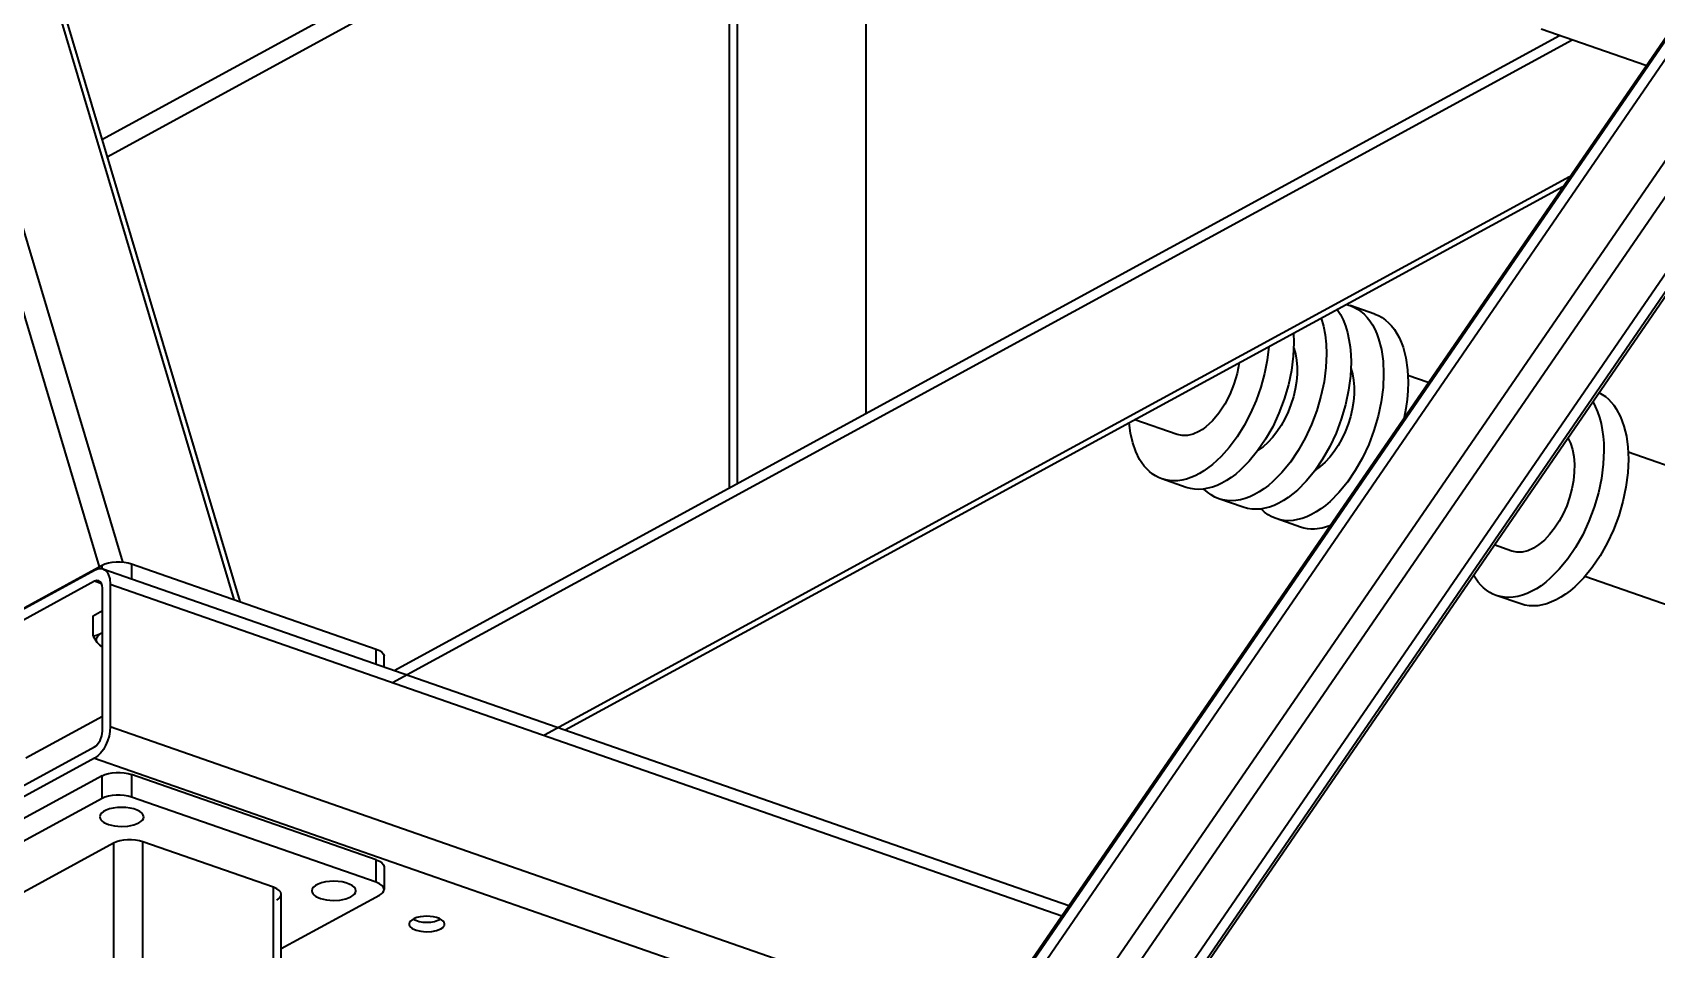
# Model space of a CAD drawing. Header units: millimetres. Extents: x 0 to 594, y 0 to 420.
# Drawn here: x 220.96 to 236.51, y 323.2 to 331.98 of the extents above; entities that cross this region are included whole.
import ezdxf

# ---------------------------------------------------------------- set-up
doc = ezdxf.new("R2010")
doc.units = ezdxf.units.MM

msp = doc.modelspace()

# ---------------------------------------------------------------- linework, layer by layer
at = {"color": 1, "lineweight": 35}
for p, q in [((217.936, 339.155), (221.603, 326.865)), ((218.19, 339.094), (221.825, 326.911)), ((219.424, 338.174), (222.892, 326.552)), ((219.504, 338.075), (222.948, 326.532)), ((227.636, 327.622), (227.636, 335.242)), ((227.711, 335.283), (227.711, 327.663)), ((228.945, 328.335), (228.945, 334.673)), ((221.629, 330.955), (227.636, 334.227)), ((221.678, 330.79), (227.636, 334.036)), ((221.984, 310.667), (236.874, 332.341)), ((236.884, 332.323), (221.994, 310.65)), ((222.072, 310.59), (236.962, 332.264)), ((222.611, 310.402), (237.501, 332.076)), ((222.767, 310.283), (237.657, 331.957)), ((224.411, 325.758), (235.702, 331.908)), ((224.425, 325.873), (235.581, 331.95)), ((236.408, 331.662), (235.406, 332.011)), ((222.997, 309.883), (237.888, 331.557)), ((223.075, 309.824), (237.966, 331.498)), ((223.098, 309.816), (237.989, 331.489)), ((235.676, 330.596), (225.864, 325.252)), ((226.062, 325.303), (235.613, 330.505)), ((233.3, 329.245), (233.322, 329.168)), ((233.452, 329.328), (233.483, 329.28)), ((233.483, 329.28), (233.509, 329.228)), ((233.509, 329.228), (233.532, 329.17)), ((233.541, 329.376), (233.578, 329.365)), ((233.578, 329.365), (233.613, 329.351)), ((233.812, 329.284), (233.578, 329.365)), ((233.613, 329.351), (233.648, 329.332)), ((233.648, 329.332), (233.68, 329.309)), ((233.68, 329.309), (233.71, 329.282)), ((233.71, 329.282), (233.739, 329.252)), ((233.739, 329.252), (233.766, 329.218)), ((233.812, 329.284), (233.848, 329.269)), ((233.848, 329.269), (233.882, 329.25)), ((233.882, 329.25), (233.914, 329.227)), ((233.914, 329.227), (233.945, 329.201)), ((233.035, 329.101), (233.038, 329.012)), ((233.322, 329.168), (233.338, 329.085)), ((233.338, 329.085), (233.347, 328.996)), ((233.532, 329.17), (233.551, 329.108)), ((233.551, 329.108), (233.565, 329.041)), ((233.766, 329.218), (233.79, 329.18)), ((233.79, 329.18), (233.812, 329.139)), ((233.812, 329.139), (233.831, 329.095)), ((233.831, 329.095), (233.849, 329.048)), ((233.945, 329.201), (233.973, 329.17)), ((233.973, 329.17), (234, 329.136)), ((234, 329.136), (234.024, 329.099)), ((234.024, 329.099), (234.046, 329.058)), ((232.799, 328.972), (232.783, 328.844)), ((233.038, 329.012), (233.032, 328.88)), ((233.037, 328.958), (233.053, 328.902)), ((233.347, 328.996), (233.35, 328.904)), ((233.565, 329.041), (233.576, 328.971)), ((233.576, 328.971), (233.583, 328.898)), ((233.849, 329.048), (233.875, 328.945)), ((233.875, 328.945), (233.892, 328.833)), ((234.046, 329.058), (234.066, 329.014)), ((234.066, 329.014), (234.083, 328.966)), ((234.083, 328.966), (234.11, 328.864)), ((232.514, 328.817), (232.494, 328.714)), ((232.783, 328.844), (232.757, 328.714)), ((233.032, 328.88), (233.014, 328.744)), ((233.053, 328.902), (233.064, 328.842)), ((233.064, 328.842), (233.069, 328.777)), ((233.069, 328.777), (233.068, 328.708)), ((233.344, 328.772), (233.327, 328.635)), ((233.35, 328.904), (233.344, 328.772)), ((233.585, 328.822), (233.579, 328.69)), ((233.583, 328.898), (233.585, 328.822)), ((233.584, 328.767), (233.6, 328.712)), ((233.892, 328.833), (233.897, 328.713)), ((234.11, 328.864), (234.126, 328.751)), ((232.464, 328.612), (232.424, 328.513)), ((232.494, 328.714), (232.464, 328.612)), ((232.757, 328.714), (232.722, 328.584)), ((232.985, 328.606), (232.945, 328.469)), ((233.014, 328.744), (232.985, 328.606)), ((233.062, 328.637), (233.05, 328.565)), ((233.068, 328.708), (233.062, 328.637)), ((233.327, 328.635), (233.297, 328.497)), ((233.579, 328.69), (233.561, 328.554)), ((233.6, 328.712), (233.61, 328.651)), ((233.61, 328.651), (233.615, 328.586)), ((233.897, 328.713), (233.891, 328.581)), ((234.126, 328.751), (234.131, 328.631)), ((234.131, 328.631), (234.129, 328.549)), ((234.324, 328.629), (234.13, 328.696)), ((232.424, 328.513), (232.376, 328.42)), ((232.677, 328.457), (232.623, 328.334)), ((232.722, 328.584), (232.677, 328.457)), ((232.945, 328.469), (232.895, 328.335)), ((233.033, 328.492), (233.01, 328.419)), ((233.05, 328.565), (233.033, 328.492)), ((233.297, 328.497), (233.257, 328.36)), ((233.561, 328.554), (233.532, 328.416)), ((233.608, 328.447), (233.597, 328.374)), ((233.615, 328.518), (233.608, 328.447)), ((233.615, 328.586), (233.615, 328.518)), ((233.891, 328.581), (233.873, 328.445)), ((234.122, 328.466), (234.11, 328.38)), ((234.129, 328.549), (234.122, 328.466)), ((235.898, 328.446), (235.923, 328.399)), ((235.958, 328.533), (235.99, 328.515)), ((235.99, 328.515), (236.02, 328.494)), ((236.02, 328.494), (236.049, 328.47)), ((236.049, 328.47), (236.076, 328.442)), ((232.321, 328.336), (232.26, 328.263)), ((232.376, 328.42), (232.321, 328.336)), ((232.623, 328.334), (232.562, 328.217)), ((232.895, 328.335), (232.835, 328.206)), ((232.983, 328.349), (232.951, 328.281)), ((233.01, 328.419), (232.983, 328.349)), ((233.257, 328.36), (233.207, 328.226)), ((233.532, 328.416), (233.492, 328.279)), ((233.579, 328.301), (233.557, 328.229)), ((233.597, 328.374), (233.579, 328.301)), ((233.844, 328.307), (233.804, 328.17)), ((233.873, 328.445), (233.844, 328.307)), ((234.11, 328.38), (234.094, 328.294)), ((235.923, 328.399), (235.944, 328.349)), ((235.944, 328.349), (235.963, 328.295)), ((235.963, 328.295), (235.978, 328.237)), ((236.076, 328.442), (236.101, 328.411)), ((236.101, 328.411), (236.124, 328.377)), ((236.124, 328.377), (236.165, 328.3)), ((236.165, 328.3), (236.197, 328.212)), ((231.473, 328.143), (231.46, 328.242)), ((231.495, 328.051), (231.473, 328.143)), ((231.922, 328.132), (231.516, 328.273)), ((232.075, 328.135), (232.021, 328.123)), ((232.129, 328.16), (232.075, 328.135)), ((232.162, 328.18), (232.129, 328.16)), ((232.196, 328.204), (232.162, 328.18)), ((232.26, 328.263), (232.196, 328.204)), ((232.562, 328.217), (232.494, 328.108)), ((232.835, 328.206), (232.767, 328.085)), ((232.876, 328.157), (232.834, 328.103)), ((232.915, 328.217), (232.876, 328.157)), ((232.951, 328.281), (232.915, 328.217)), ((233.207, 328.226), (233.147, 328.097)), ((233.441, 328.144), (233.381, 328.016)), ((233.492, 328.279), (233.441, 328.144)), ((233.529, 328.158), (233.498, 328.09)), ((233.557, 328.229), (233.529, 328.158)), ((233.804, 328.17), (233.754, 328.036)), ((235.978, 328.237), (235.99, 328.177)), ((235.99, 328.177), (235.998, 328.113)), ((236.197, 328.212), (236.221, 328.115)), ((231.524, 327.967), (231.495, 328.051)), ((231.97, 328.121), (231.922, 328.132)), ((232.021, 328.123), (231.97, 328.121)), ((232.42, 328.008), (232.342, 327.92)), ((232.494, 328.108), (232.42, 328.008)), ((232.767, 328.085), (232.691, 327.974)), ((232.744, 328.014), (232.697, 327.981)), ((232.79, 328.055), (232.744, 328.014)), ((232.834, 328.103), (232.79, 328.055)), ((233.147, 328.097), (233.079, 327.977)), ((233.381, 328.016), (233.313, 327.895)), ((233.462, 328.026), (233.423, 327.967)), ((233.498, 328.09), (233.462, 328.026)), ((233.754, 328.036), (233.694, 327.907)), ((235.66, 328.1), (235.686, 328.048)), ((235.686, 328.048), (235.706, 327.987)), ((235.706, 327.987), (235.718, 327.92)), ((235.998, 328.113), (236.004, 328.047)), ((236.004, 328.047), (236.005, 327.978)), ((236.221, 328.115), (236.235, 328.009)), ((236.235, 328.009), (236.24, 327.896)), ((231.561, 327.893), (231.524, 327.967)), ((231.605, 327.829), (231.561, 327.893)), ((231.656, 327.776), (231.605, 327.829)), ((232.26, 327.845), (232.177, 327.783)), ((232.342, 327.92), (232.26, 327.845)), ((232.61, 327.875), (232.525, 327.789)), ((232.691, 327.974), (232.61, 327.875)), ((233.004, 327.865), (232.923, 327.766)), ((233.079, 327.977), (233.004, 327.865)), ((233.313, 327.895), (233.238, 327.784)), ((233.29, 327.824), (233.243, 327.791)), ((233.336, 327.865), (233.29, 327.824)), ((233.381, 327.913), (233.336, 327.865)), ((233.423, 327.967), (233.381, 327.913)), ((233.694, 327.907), (233.626, 327.786)), ((235.718, 327.92), (235.724, 327.848)), ((235.724, 327.848), (235.722, 327.771)), ((235.999, 327.846), (235.982, 327.71)), ((236.005, 327.978), (235.999, 327.846)), ((236.24, 327.896), (236.234, 327.764)), ((237.646, 327.47), (236.238, 327.961)), ((231.683, 327.754), (231.656, 327.776)), ((231.712, 327.735), (231.683, 327.754)), ((231.742, 327.72), (231.712, 327.735)), ((231.774, 327.707), (231.742, 327.72)), ((231.81, 327.696), (231.774, 327.707)), ((232.008, 327.625), (231.774, 327.707)), ((231.848, 327.69), (231.81, 327.696)), ((231.887, 327.687), (231.848, 327.69)), ((231.927, 327.689), (231.887, 327.687)), ((231.967, 327.695), (231.927, 327.689)), ((232.009, 327.705), (231.967, 327.695)), ((232.05, 327.718), (232.009, 327.705)), ((232.092, 327.736), (232.05, 327.718)), ((232.135, 327.758), (232.092, 327.736)), ((232.177, 327.783), (232.135, 327.758)), ((232.392, 327.69), (232.347, 327.665)), ((232.437, 327.719), (232.392, 327.69)), ((232.481, 327.752), (232.437, 327.719)), ((232.525, 327.789), (232.481, 327.752)), ((232.838, 327.681), (232.794, 327.643)), ((232.923, 327.766), (232.838, 327.681)), ((233.157, 327.685), (233.072, 327.599)), ((233.238, 327.784), (233.157, 327.685)), ((233.55, 327.675), (233.469, 327.576)), ((233.626, 327.786), (233.55, 327.675)), ((235.714, 327.691), (235.699, 327.61)), ((235.722, 327.771), (235.714, 327.691)), ((235.982, 327.71), (235.952, 327.572)), ((236.234, 327.764), (236.216, 327.628)), ((232.047, 327.614), (232.008, 327.625)), ((232.087, 327.608), (232.047, 327.614)), ((232.128, 327.606), (232.087, 327.608)), ((232.171, 327.608), (232.128, 327.606)), ((232.214, 327.616), (232.171, 327.608)), ((232.21, 327.579), (232.177, 327.609)), ((232.245, 327.553), (232.21, 327.579)), ((232.258, 327.628), (232.214, 327.616)), ((232.282, 327.532), (232.245, 327.553)), ((232.303, 327.644), (232.258, 327.628)), ((232.32, 327.516), (232.282, 327.532)), ((232.347, 327.665), (232.303, 327.644)), ((232.359, 327.505), (232.32, 327.516)), ((232.554, 327.435), (232.32, 327.516)), ((232.571, 327.519), (232.527, 327.507)), ((232.615, 327.535), (232.571, 327.519)), ((232.66, 327.556), (232.615, 327.535)), ((232.705, 327.581), (232.66, 327.556)), ((232.749, 327.61), (232.705, 327.581)), ((232.794, 327.643), (232.749, 327.61)), ((232.984, 327.528), (232.939, 327.499)), ((233.028, 327.562), (232.984, 327.528)), ((233.072, 327.599), (233.028, 327.562)), ((233.469, 327.576), (233.384, 327.49)), ((235.677, 327.529), (235.649, 327.449)), ((235.699, 327.61), (235.677, 327.529)), ((235.952, 327.572), (235.912, 327.435)), ((236.216, 327.628), (236.187, 327.49)), ((232.399, 327.499), (232.359, 327.505)), ((232.441, 327.497), (232.399, 327.499)), ((232.483, 327.5), (232.441, 327.497)), ((232.527, 327.507), (232.483, 327.5)), ((232.593, 327.424), (232.554, 327.435)), ((232.634, 327.417), (232.593, 327.424)), ((232.675, 327.415), (232.634, 327.417)), ((232.718, 327.418), (232.675, 327.415)), ((232.761, 327.425), (232.718, 327.418)), ((232.757, 327.389), (232.724, 327.419)), ((232.791, 327.363), (232.757, 327.389)), ((232.805, 327.437), (232.761, 327.425)), ((232.828, 327.342), (232.791, 327.363)), ((232.849, 327.453), (232.805, 327.437)), ((232.894, 327.474), (232.849, 327.453)), ((232.939, 327.499), (232.894, 327.474)), ((233.206, 327.365), (233.162, 327.344)), ((233.251, 327.39), (233.206, 327.365)), ((233.296, 327.419), (233.251, 327.39)), ((233.34, 327.453), (233.296, 327.419)), ((233.384, 327.49), (233.34, 327.453)), ((235.615, 327.372), (235.576, 327.3)), ((235.649, 327.449), (235.615, 327.372)), ((235.912, 327.435), (235.862, 327.301)), ((236.187, 327.49), (236.147, 327.353)), ((232.867, 327.326), (232.828, 327.342)), ((232.906, 327.315), (232.867, 327.326)), ((233.101, 327.244), (232.867, 327.326)), ((232.946, 327.308), (232.906, 327.315)), ((232.987, 327.306), (232.946, 327.308)), ((233.03, 327.309), (232.987, 327.306)), ((233.073, 327.316), (233.03, 327.309)), ((233.117, 327.328), (233.073, 327.316)), ((233.133, 327.235), (233.101, 327.244)), ((233.162, 327.344), (233.117, 327.328)), ((233.167, 327.228), (233.133, 327.235)), ((233.201, 327.225), (233.167, 327.228)), ((233.236, 327.225), (233.201, 327.225)), ((233.308, 327.235), (233.236, 327.225)), ((233.382, 327.257), (233.308, 327.235)), ((235.532, 327.233), (235.485, 327.173)), ((235.576, 327.3), (235.532, 327.233)), ((235.862, 327.301), (235.802, 327.172)), ((236.096, 327.219), (236.036, 327.09)), ((236.147, 327.353), (236.096, 327.219)), ((235.123, 327.016), (234.956, 327.074)), ((235.383, 327.077), (235.331, 327.044)), ((235.435, 327.121), (235.383, 327.077)), ((235.485, 327.173), (235.435, 327.121)), ((235.734, 327.051), (235.659, 326.94)), ((235.802, 327.172), (235.734, 327.051)), ((236.036, 327.09), (235.968, 326.969)), ((221.631, 326.88), (221.658, 326.892)), ((221.658, 326.892), (221.691, 326.902)), ((221.691, 326.902), (221.727, 326.909)), ((221.727, 326.909), (221.765, 326.912)), ((221.765, 326.912), (221.804, 326.912)), ((221.804, 326.912), (221.843, 326.909)), ((221.843, 326.909), (221.879, 326.903)), ((221.879, 326.903), (221.912, 326.894)), ((221.912, 326.894), (224.255, 326.077)), ((221.912, 326.894), (221.912, 326.749)), ((235.172, 327.005), (235.123, 327.016)), ((235.223, 327.006), (235.172, 327.005)), ((235.276, 327.019), (235.223, 327.006)), ((235.331, 327.044), (235.276, 327.019)), ((235.659, 326.94), (235.578, 326.841)), ((235.968, 326.969), (235.893, 326.858)), ((219.36, 325.636), (221.559, 326.834)), ((219.757, 325.859), (221.631, 326.88)), ((221.559, 326.834), (221.58, 326.843)), ((221.58, 326.843), (221.6, 326.848)), ((221.6, 326.848), (221.62, 326.849)), ((221.62, 326.849), (221.638, 326.845)), ((221.631, 326.847), (221.631, 326.88)), ((221.638, 326.845), (221.654, 326.837)), ((221.638, 326.845), (230.884, 323.622)), ((221.654, 326.837), (221.668, 326.826)), ((221.668, 326.826), (221.68, 326.812)), ((221.68, 326.812), (221.69, 326.795)), ((221.69, 326.795), (221.704, 326.751)), ((221.704, 326.751), (221.709, 326.7)), ((234.802, 326.719), (234.757, 326.786)), ((235.492, 326.755), (235.449, 326.718)), ((235.578, 326.841), (235.492, 326.755)), ((235.812, 326.759), (235.727, 326.673)), ((235.893, 326.858), (235.812, 326.759)), ((237.232, 326.281), (235.823, 326.772)), ((221.559, 326.726), (219.36, 325.528)), ((221.58, 326.733), (221.559, 326.726)), ((221.626, 326.703), (221.559, 326.726)), ((221.599, 326.731), (221.58, 326.733)), ((221.613, 326.722), (221.599, 326.731)), ((221.625, 326.706), (221.613, 326.722)), ((221.632, 326.685), (221.625, 326.706)), ((221.634, 326.659), (221.632, 326.685)), ((221.634, 325.291), (221.634, 326.659)), ((221.709, 326.7), (221.709, 325.332)), ((221.709, 326.7), (230.817, 323.525)), ((234.827, 326.689), (234.802, 326.719)), ((234.854, 326.663), (234.827, 326.689)), ((234.882, 326.64), (234.854, 326.663)), ((234.912, 326.62), (234.882, 326.64)), ((234.943, 326.604), (234.912, 326.62)), ((234.975, 326.591), (234.943, 326.604)), ((235.014, 326.58), (234.975, 326.591)), ((235.209, 326.509), (234.975, 326.591)), ((235.182, 326.581), (235.138, 326.574)), ((235.226, 326.593), (235.182, 326.581)), ((235.27, 326.609), (235.226, 326.593)), ((235.315, 326.63), (235.27, 326.609)), ((235.36, 326.655), (235.315, 326.63)), ((235.404, 326.684), (235.36, 326.655)), ((235.449, 326.718), (235.404, 326.684)), ((235.639, 326.603), (235.594, 326.573)), ((235.683, 326.636), (235.639, 326.603)), ((235.727, 326.673), (235.683, 326.636)), ((221.545, 326.397), (221.634, 326.446)), ((235.054, 326.573), (235.014, 326.58)), ((235.096, 326.571), (235.054, 326.573)), ((235.138, 326.574), (235.096, 326.571)), ((235.248, 326.498), (235.209, 326.509)), ((235.289, 326.492), (235.248, 326.498)), ((235.33, 326.49), (235.289, 326.492)), ((235.372, 326.492), (235.33, 326.49)), ((235.416, 326.5), (235.372, 326.492)), ((235.46, 326.511), (235.416, 326.5)), ((235.504, 326.528), (235.46, 326.511)), ((235.549, 326.548), (235.504, 326.528)), ((235.594, 326.573), (235.549, 326.548)), ((221.545, 326.202), (221.545, 326.397)), ((221.578, 326.208), (221.545, 326.202)), ((221.545, 326.202), (221.582, 326.142)), ((221.576, 326.162), (221.579, 326.182)), ((221.582, 326.142), (221.576, 326.162)), ((221.609, 326.219), (221.578, 326.208)), ((221.579, 326.182), (221.59, 326.201)), ((221.582, 326.142), (221.608, 326.114)), ((221.59, 326.201), (221.609, 326.219)), ((221.634, 326.233), (221.609, 326.219)), ((221.608, 326.114), (221.634, 326.095)), ((221.634, 326.097), (221.608, 326.114)), ((224.255, 326.077), (224.286, 326.063)), ((224.255, 325.933), (224.255, 326.077)), ((224.286, 326.063), (224.31, 326.047)), ((224.31, 326.047), (224.325, 326.028)), ((224.325, 326.028), (224.33, 326.009)), ((224.33, 325.906), (224.33, 326.009)), ((221.634, 325.433), (220.9, 325.033)), ((221.588, 325.166), (221.612, 325.203)), ((221.612, 325.203), (221.629, 325.246)), ((221.629, 325.246), (221.634, 325.291)), ((221.684, 325.198), (221.665, 325.155)), ((221.698, 325.243), (221.684, 325.198)), ((221.706, 325.288), (221.698, 325.243)), ((221.709, 325.332), (221.706, 325.288)), ((230.059, 322.421), (221.709, 325.332)), ((219.36, 323.944), (221.559, 325.142)), ((221.559, 325.034), (219.36, 323.836)), ((221.559, 325.142), (221.574, 325.152)), ((221.589, 325.054), (221.559, 325.034)), ((221.559, 325.034), (229.865, 322.139)), ((221.574, 325.152), (221.588, 325.166)), ((221.617, 325.082), (221.589, 325.054)), ((221.643, 325.116), (221.617, 325.082)), ((221.665, 325.155), (221.643, 325.116)), ((221.631, 324.864), (221.658, 324.876)), ((221.658, 324.876), (221.691, 324.886)), ((221.691, 324.886), (221.727, 324.893)), ((221.727, 324.893), (221.765, 324.896)), ((221.765, 324.896), (221.804, 324.896)), ((221.804, 324.896), (221.843, 324.893)), ((221.843, 324.893), (221.879, 324.887)), ((221.879, 324.887), (221.912, 324.878)), ((224.255, 324.061), (221.912, 324.878)), ((221.912, 324.878), (221.912, 324.661)), ((221.631, 324.864), (219.757, 323.843)), ((221.631, 324.648), (221.631, 324.864)), ((221.631, 324.648), (219.757, 323.627)), ((221.658, 324.66), (221.631, 324.648)), ((221.691, 324.67), (221.658, 324.66)), ((221.727, 324.677), (221.691, 324.67)), ((221.765, 324.68), (221.727, 324.677)), ((221.778, 324.561), (221.738, 324.555)), ((221.804, 324.68), (221.765, 324.68)), ((221.819, 324.562), (221.778, 324.561)), ((221.843, 324.677), (221.804, 324.68)), ((221.859, 324.561), (221.819, 324.562)), ((221.879, 324.671), (221.843, 324.677)), ((221.899, 324.555), (221.859, 324.561)), ((221.912, 324.661), (221.879, 324.671)), ((224.255, 323.845), (221.912, 324.661)), ((221.613, 324.489), (221.609, 324.471)), ((221.609, 324.471), (221.611, 324.457)), ((221.611, 324.457), (221.618, 324.443)), ((221.624, 324.506), (221.613, 324.489)), ((221.618, 324.443), (221.631, 324.43)), ((221.644, 324.522), (221.624, 324.506)), ((221.631, 324.43), (221.647, 324.418)), ((221.67, 324.536), (221.644, 324.522)), ((221.647, 324.418), (221.692, 324.398)), ((221.702, 324.547), (221.67, 324.536)), ((221.738, 324.555), (221.702, 324.547)), ((221.935, 324.547), (221.899, 324.555)), ((221.967, 324.536), (221.935, 324.547)), ((221.935, 324.395), (221.982, 324.414)), ((221.993, 324.522), (221.967, 324.536)), ((221.982, 324.414), (222.002, 324.427)), ((222.013, 324.506), (221.993, 324.522)), ((222.002, 324.427), (222.017, 324.441)), ((222.024, 324.489), (222.013, 324.506)), ((222.017, 324.441), (222.026, 324.456)), ((222.029, 324.471), (222.024, 324.489)), ((222.026, 324.456), (222.029, 324.471)), ((221.692, 324.398), (221.749, 324.385)), ((221.749, 324.385), (221.812, 324.379)), ((221.812, 324.379), (221.876, 324.383)), ((221.875, 324.251), (221.836, 324.248)), ((221.914, 324.252), (221.875, 324.251)), ((221.876, 324.383), (221.935, 324.395)), ((221.952, 324.248), (221.914, 324.252)), ((221.989, 324.242), (221.952, 324.248)), ((221.74, 324.219), (220.741, 323.675)), ((221.768, 324.231), (221.74, 324.219)), ((221.74, 324.219), (221.74, 307.467)), ((221.8, 324.241), (221.768, 324.231)), ((221.836, 324.248), (221.8, 324.241)), ((222.022, 324.233), (221.989, 324.242)), ((223.271, 323.797), (222.022, 324.233)), ((222.022, 310.722), (222.022, 324.233)), ((224.255, 324.061), (224.286, 324.047)), ((224.255, 323.845), (224.255, 324.061)), ((224.286, 324.047), (224.31, 324.031)), ((224.31, 324.031), (224.325, 324.012)), ((224.325, 324.012), (224.33, 323.993)), ((224.33, 323.993), (224.33, 323.777)), ((223.302, 323.783), (223.271, 323.797)), ((223.271, 312.54), (223.271, 323.797)), ((223.326, 323.767), (223.302, 323.783)), ((223.655, 323.798), (223.643, 323.781)), ((223.674, 323.814), (223.655, 323.798)), ((223.7, 323.828), (223.674, 323.814)), ((223.732, 323.839), (223.7, 323.828)), ((223.768, 323.848), (223.732, 323.839)), ((223.808, 323.853), (223.768, 323.848)), ((223.849, 323.855), (223.808, 323.853)), ((223.89, 323.853), (223.849, 323.855)), ((223.929, 323.848), (223.89, 323.853)), ((223.965, 323.839), (223.929, 323.848)), ((223.997, 323.828), (223.965, 323.839)), ((224.023, 323.814), (223.997, 323.828)), ((224.043, 323.798), (224.023, 323.814)), ((224.055, 323.781), (224.043, 323.798)), ((224.286, 323.831), (224.255, 323.845)), ((224.31, 323.815), (224.286, 323.831)), ((224.325, 323.796), (224.31, 323.815)), ((224.33, 323.777), (224.325, 323.796)), ((223.302, 323.675), (223.321, 323.687)), ((223.321, 323.687), (223.335, 323.7)), ((223.341, 323.749), (223.326, 323.767)), ((223.335, 323.7), (223.343, 323.715)), ((223.346, 323.729), (223.341, 323.749)), ((223.343, 323.715), (223.346, 323.729)), ((223.346, 312.65), (223.346, 323.729)), ((223.346, 323.21), (224.286, 323.722)), ((223.643, 323.781), (223.639, 323.763)), ((223.639, 323.763), (223.641, 323.749)), ((223.641, 323.749), (223.649, 323.735)), ((223.649, 323.735), (223.661, 323.722)), ((223.661, 323.722), (223.677, 323.71)), ((223.677, 323.71), (223.722, 323.69)), ((223.722, 323.69), (223.779, 323.677)), ((223.779, 323.677), (223.843, 323.672)), ((223.843, 323.672), (223.907, 323.675)), ((223.907, 323.675), (223.965, 323.687)), ((223.965, 323.687), (224.013, 323.706)), ((224.013, 323.706), (224.032, 323.719)), ((224.032, 323.719), (224.047, 323.733)), ((224.047, 323.733), (224.056, 323.748)), ((224.059, 323.763), (224.055, 323.781)), ((224.056, 323.748), (224.059, 323.763)), ((224.286, 323.722), (224.305, 323.735)), ((224.305, 323.735), (224.319, 323.748)), ((224.319, 323.748), (224.327, 323.762)), ((224.327, 323.762), (224.33, 323.777)), ((224.582, 323.474), (224.572, 323.46)), ((224.598, 323.487), (224.582, 323.474)), ((224.619, 323.498), (224.598, 323.487)), ((224.608, 323.493), (224.634, 323.481)), ((224.645, 323.507), (224.619, 323.498)), ((224.634, 323.481), (224.665, 323.471)), ((224.674, 323.514), (224.645, 323.507)), ((224.739, 323.52), (224.674, 323.514)), ((224.804, 323.514), (224.739, 323.52)), ((224.833, 323.507), (224.804, 323.514)), ((224.813, 323.471), (224.844, 323.481)), ((224.859, 323.498), (224.833, 323.507)), ((224.844, 323.481), (224.87, 323.493)), ((224.88, 323.487), (224.859, 323.498)), ((224.896, 323.474), (224.88, 323.487)), ((224.906, 323.46), (224.896, 323.474)), ((224.572, 323.46), (224.569, 323.446)), ((224.569, 323.446), (224.571, 323.434)), ((224.571, 323.434), (224.577, 323.423)), ((224.577, 323.423), (224.6, 323.403)), ((224.6, 323.403), (224.637, 323.386)), ((224.637, 323.386), (224.683, 323.376)), ((224.665, 323.471), (224.701, 323.465)), ((224.683, 323.376), (224.734, 323.372)), ((224.701, 323.465), (224.739, 323.463)), ((224.734, 323.372), (224.786, 323.374)), ((224.739, 323.463), (224.777, 323.465)), ((224.777, 323.465), (224.813, 323.471)), ((224.786, 323.374), (224.833, 323.384)), ((224.833, 323.384), (224.872, 323.399)), ((224.872, 323.399), (224.888, 323.41)), ((224.888, 323.41), (224.899, 323.421)), ((224.899, 323.421), (224.907, 323.433)), ((224.909, 323.446), (224.906, 323.46)), ((224.907, 323.433), (224.909, 323.446))]:
    msp.add_line(p, q, dxfattribs=at)

doc.saveas('drawing.dxf')
